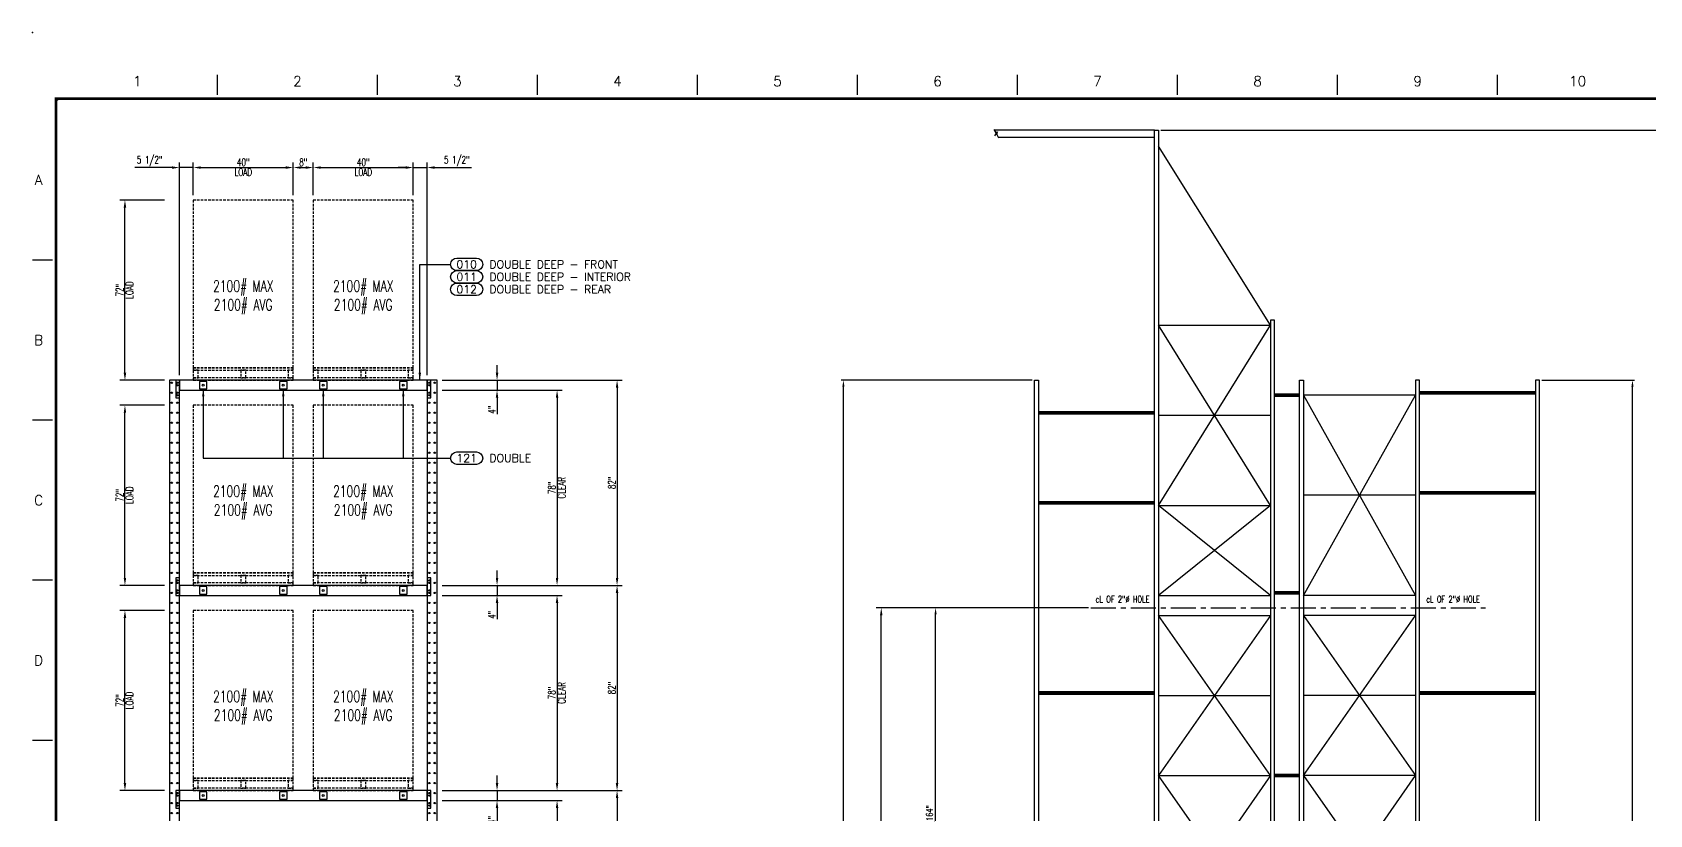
# Model space of a CAD drawing. Extents: x -185 to 859, y -145 to 549.
# Drawn here: x -185 to 462, y 236 to 549 of the extents above; entities that cross this region are included whole.
import ezdxf
from ezdxf.enums import TextEntityAlignment as Align

# ---------------------------------------------------------------- set-up
doc = ezdxf.new("R2010")
doc.units = 0
doc.header["$LTSCALE"] = 8
doc.header["$MEASUREMENT"] = 0
doc.linetypes.add('CENTER', pattern=[2, 1.25, -0.25, 0.25, -0.25])
doc.linetypes.add('HIDDEN2', pattern=[0.1875, 0.125, -0.0625])
doc.layers.get('0').update_dxf_attribs({"linetype": 'CONTINUOUS'})
doc.layers.get('DEFPOINTS').update_dxf_attribs({"linetype": 'CONTINUOUS'})
for name, color, linetype in [('BORD', 15, 'CONTINUOUS'), ('CENTERL', 135, 'CENTER'), ('FDIM', 2, 'CONTINUOUS'), ('OBJGREEN', 3, 'CONTINUOUS'), ('OBJRED', 1, 'CONTINUOUS'), ('OBJTHIN', 11, 'CONTINUOUS'), ('RACKDIM', 7, 'CONTINUOUS'), ('RACKLOAD', 254, 'HIDDEN2'), ('RACKPALLET', 254, 'HIDDEN2'), ('RACKSHELF', 20, 'CONTINUOUS'), ('RACKUPRIGHT', 180, 'CONTINUOUS'), ('TEXTL', 3, 'CONTINUOUS')]:
    doc.layers.add(name, color=color, linetype=linetype)
doc.styles.add('2thirds', font='romans.shx', dxfattribs={"width": 0.7})
doc.styles.add('DCMARCH', font='stylu.ttf', dxfattribs={"width": 0.75, "oblique": 15})
doc.styles.add('ROMAND', font='ROMAND')
doc.styles.add('SIMPLEX', font='SIMPLEX')
doc.dimstyles.new('2TFR32', dxfattribs={"dimscale": 28, "dimtxt": 0.0938, "dimasz": 0.09375, "dimexe": 0.03125, "dimexo": 0.03125, "dimgap": 0.03125, "dimtad": 1, "dimdec": 5, "dimzin": 1, "dimdsep": 46, "dimlunit": 5, "dimtxsty": '2thirds', "dimcen": 0.09375, "dimclrd": 256, "dimclre": 256, "dimclrt": 256, "dimadec": 0, "dimazin": 0, "dimtfac": 0.75, "dimtdec": 4, "dimtofl": 0, "dimtmove": 0, "dimatfit": 0, "dimfxl": 0, "dimfrac": 2, "dimtolj": 1, "dimtzin": 0, "dimarcsym": 0})
doc.dimstyles.new('2tfrac16', dxfattribs={"dimscale": 32, "dimtxt": 0.0938, "dimasz": 0.0938, "dimexe": 0.0625, "dimexo": 0.0625, "dimgap": 0.01, "dimtad": 1, "dimdec": 4, "dimzin": 1, "dimdsep": 46, "dimlunit": 5, "dimtxsty": '2thirds', "dimcen": 0.09, "dimclrd": 256, "dimclre": 256, "dimclrt": 256, "dimadec": 0, "dimazin": 0, "dimtfac": 0.75, "dimtdec": 4, "dimtmove": 0, "dimatfit": 0, "dimfxl": 0, "dimfrac": 2, "dimtolj": 1, "dimtzin": 0, "dimarcsym": 0})
doc.dimstyles.new('2tfrac32', dxfattribs={"dimscale": 32, "dimtxt": 0.0938, "dimasz": 0.0938, "dimexe": 0.0625, "dimexo": 0.0625, "dimgap": 0.01, "dimtad": 1, "dimdec": 5, "dimzin": 1, "dimdsep": 46, "dimlunit": 5, "dimtxsty": '2thirds', "dimcen": 0.09, "dimclrd": 256, "dimclre": 256, "dimclrt": 256, "dimadec": 0, "dimazin": 0, "dimtfac": 0.75, "dimtdec": 4, "dimtmove": 0, "dimatfit": 0, "dimfxl": 0, "dimfrac": 2, "dimtolj": 1, "dimtzin": 0, "dimarcsym": 0})

# ---------------------------------------------------------------- blocks, each defined once
blk = doc.blocks.new('*D12')
at = {"layer": 'DEFPOINTS', "color": 0}
for p in [(-22.83, 246), (-22.83, 242), (1.16, 242)]:
    blk.add_point(p, dxfattribs=at)
at = {"layer": 'RACKDIM', "lineweight": -2}
for p, q in [((-20.83, 246), (3.17, 246)), ((1.16, 249), (1.16, 252)), ((1.16, 246), (1.16, 242)), ((-20.83, 242), (3.17, 242)), ((1.16, 239), (1.16, 232.46))]:
    blk.add_line(p, q, dxfattribs=at)
at = {"layer": 'RACKDIM'}
for points in [[(0.66, 249), (1.67, 249), (1.16, 246)], [(0.66, 239), (1.67, 239), (1.16, 242)]]:
    blk.add_solid(points, dxfattribs=at)
at = {"layer": 'RACKDIM', "insert": (-0.94, 234.23), "char_height": 3.002, "attachment_point": 5, "rotation": 89.99979, "style": '2thirds'}
blk.add_mtext('\\A1;4"', dxfattribs=at)
blk = doc.blocks.new('*D13')
at = {"layer": 'DEFPOINTS', "color": 0}
for p in [(-22.83, 242), (-22.83, 164), (25.16, 164)]:
    blk.add_point(p, dxfattribs=at)
at = {"layer": 'RACKDIM', "lineweight": -2}
for p, q in [((-20.83, 242), (27.17, 242)), ((25.17, 239), (25.16, 167)), ((-20.83, 164), (27.16, 164))]:
    blk.add_line(p, q, dxfattribs=at)
at = {"layer": 'RACKDIM'}
for points in [[(24.66, 239), (25.67, 239), (25.17, 242)], [(24.66, 167), (25.67, 167), (25.16, 164)]]:
    blk.add_solid(points, dxfattribs=at)
at = {"layer": 'RACKDIM', "char_height": 3.002, "attachment_point": 5, "rotation": 89.99979, "style": '2thirds'}
for s, insert in [('\\A1;CLEAR', (26.99, 203)), ('\\A1;78"', (23.06, 203))]:
    blk.add_mtext(s, dxfattribs=dict(at, insert=insert))
blk = doc.blocks.new('*D14')
at = {"layer": 'DEFPOINTS', "color": 0}
for p in [(-22.83, 246), (-22.83, 164), (49.16, 164)]:
    blk.add_point(p, dxfattribs=at)
at = {"layer": 'RACKDIM', "lineweight": -2}
for p, q in [((-20.83, 246), (51.17, 246)), ((49.17, 243), (49.16, 167)), ((-20.83, 164), (51.16, 164))]:
    blk.add_line(p, q, dxfattribs=at)
at = {"layer": 'RACKDIM'}
for points in [[(48.66, 243), (49.67, 243), (49.17, 246)], [(48.66, 167), (49.67, 167), (49.16, 164)]]:
    blk.add_solid(points, dxfattribs=at)
at = {"layer": 'RACKDIM', "insert": (47.06, 205), "char_height": 3.002, "attachment_point": 5, "rotation": 89.99979, "style": '2thirds'}
blk.add_mtext('\\A1;82"', dxfattribs=at)
blk = doc.blocks.new('*D15')
at = {"layer": 'DEFPOINTS', "color": 0}
for p in [(-147.65, 318), (-129.83, 318), (-129.83, 246)]:
    blk.add_point(p, dxfattribs=at)
at = {"layer": 'RACKDIM', "lineweight": -2}
for p, q in [((-131.83, 318), (-149.65, 318)), ((-147.65, 249), (-147.65, 315)), ((-131.83, 246), (-149.65, 246))]:
    blk.add_line(p, q, dxfattribs=at)
at = {"layer": 'RACKDIM'}
for points in [[(-148.15, 315), (-147.15, 315), (-147.65, 318)], [(-148.15, 249), (-147.15, 249), (-147.65, 246)]]:
    blk.add_solid(points, dxfattribs=at)
at = {"layer": 'RACKDIM', "char_height": 3.002, "attachment_point": 5, "rotation": 89.99979, "style": '2thirds'}
for s, insert in [('\\A1;LOAD', (-145.82, 282)), ('\\A1;72"', (-149.75, 282))]:
    blk.add_mtext(s, dxfattribs=dict(at, insert=insert))
blk = doc.blocks.new('*D16')
at = {"layer": 'DEFPOINTS', "color": 0}
for p in [(-22.83, 328), (-22.83, 324), (1.16, 324)]:
    blk.add_point(p, dxfattribs=at)
at = {"layer": 'RACKDIM', "lineweight": -2}
for p, q in [((1.16, 331), (1.16, 334)), ((-20.83, 328), (3.17, 328)), ((-20.83, 324), (3.17, 324)), ((1.16, 328), (1.16, 324)), ((1.16, 321), (1.16, 314.46))]:
    blk.add_line(p, q, dxfattribs=at)
at = {"layer": 'RACKDIM'}
for points in [[(0.66, 331), (1.67, 331), (1.16, 328)], [(0.66, 321), (1.67, 321), (1.16, 324)]]:
    blk.add_solid(points, dxfattribs=at)
at = {"layer": 'RACKDIM', "insert": (-0.94, 316.23), "char_height": 3.002, "attachment_point": 5, "rotation": 89.99979, "style": '2thirds'}
blk.add_mtext('\\A1;4"', dxfattribs=at)
blk = doc.blocks.new('*D17')
at = {"layer": 'DEFPOINTS', "color": 0}
for p in [(-22.83, 324), (-22.83, 246), (25.16, 246)]:
    blk.add_point(p, dxfattribs=at)
at = {"layer": 'RACKDIM', "lineweight": -2}
for p, q in [((-20.83, 324), (27.17, 324)), ((25.17, 321), (25.16, 249)), ((-20.83, 246), (27.16, 246))]:
    blk.add_line(p, q, dxfattribs=at)
at = {"layer": 'RACKDIM'}
for points in [[(24.66, 321), (25.67, 321), (25.17, 324)], [(24.66, 249), (25.67, 249), (25.16, 246)]]:
    blk.add_solid(points, dxfattribs=at)
at = {"layer": 'RACKDIM', "char_height": 3.002, "attachment_point": 5, "rotation": 89.99979, "style": '2thirds'}
for s, insert in [('\\A1;78"', (23.06, 285)), ('\\A1;CLEAR', (26.99, 285))]:
    blk.add_mtext(s, dxfattribs=dict(at, insert=insert))
blk = doc.blocks.new('*D18')
at = {"layer": 'DEFPOINTS', "color": 0}
for p in [(-22.83, 328), (-22.83, 246), (49.16, 246)]:
    blk.add_point(p, dxfattribs=at)
at = {"layer": 'RACKDIM', "lineweight": -2}
for p, q in [((-20.83, 328), (51.17, 328)), ((49.17, 325), (49.16, 249)), ((-20.83, 246), (51.16, 246))]:
    blk.add_line(p, q, dxfattribs=at)
at = {"layer": 'RACKDIM'}
for points in [[(48.66, 325), (49.67, 325), (49.17, 328)], [(48.66, 249), (49.67, 249), (49.16, 246)]]:
    blk.add_solid(points, dxfattribs=at)
at = {"layer": 'RACKDIM', "insert": (47.06, 287), "char_height": 3.002, "attachment_point": 5, "rotation": 89.99979, "style": '2thirds'}
blk.add_mtext('\\A1;82"', dxfattribs=at)
blk = doc.blocks.new('*D19')
at = {"layer": 'DEFPOINTS', "color": 0}
for p in [(-147.65, 400), (-129.83, 400), (-129.83, 328)]:
    blk.add_point(p, dxfattribs=at)
at = {"layer": 'RACKDIM', "lineweight": -2}
for p, q in [((-131.83, 400), (-149.65, 400)), ((-147.65, 331), (-147.65, 397)), ((-131.83, 328), (-149.65, 328))]:
    blk.add_line(p, q, dxfattribs=at)
at = {"layer": 'RACKDIM'}
for points in [[(-148.15, 397), (-147.15, 397), (-147.65, 400)], [(-148.15, 331), (-147.15, 331), (-147.65, 328)]]:
    blk.add_solid(points, dxfattribs=at)
at = {"layer": 'RACKDIM', "char_height": 3.002, "attachment_point": 5, "rotation": 89.99979, "style": '2thirds'}
for s, insert in [('\\A1;72"', (-149.75, 364)), ('\\A1;LOAD', (-145.82, 364))]:
    blk.add_mtext(s, dxfattribs=dict(at, insert=insert))
blk = doc.blocks.new('*D20')
at = {"layer": 'DEFPOINTS', "color": 0}
for p in [(-22.83, 410), (-22.83, 406), (1.16, 406)]:
    blk.add_point(p, dxfattribs=at)
at = {"layer": 'RACKDIM', "lineweight": -2}
for p, q in [((1.16, 413), (1.16, 416)), ((-20.83, 410), (3.17, 410)), ((1.16, 410), (1.16, 406)), ((-20.83, 406), (3.17, 406)), ((1.16, 403), (1.16, 396.46))]:
    blk.add_line(p, q, dxfattribs=at)
at = {"layer": 'RACKDIM'}
for points in [[(0.66, 413), (1.67, 413), (1.16, 410)], [(0.66, 403), (1.67, 403), (1.16, 406)]]:
    blk.add_solid(points, dxfattribs=at)
at = {"layer": 'RACKDIM', "insert": (-0.94, 398.23), "char_height": 3.002, "attachment_point": 5, "rotation": 89.99979, "style": '2thirds'}
blk.add_mtext('\\A1;4"', dxfattribs=at)
blk = doc.blocks.new('*D21')
at = {"layer": 'DEFPOINTS', "color": 0}
for p in [(-22.83, 406), (-22.83, 328), (25.16, 328)]:
    blk.add_point(p, dxfattribs=at)
at = {"layer": 'RACKDIM', "lineweight": -2}
for p, q in [((-20.83, 406), (27.17, 406)), ((25.17, 403), (25.16, 331)), ((-20.83, 328), (27.16, 328))]:
    blk.add_line(p, q, dxfattribs=at)
at = {"layer": 'RACKDIM'}
for points in [[(24.66, 403), (25.67, 403), (25.17, 406)], [(24.66, 331), (25.67, 331), (25.16, 328)]]:
    blk.add_solid(points, dxfattribs=at)
at = {"layer": 'RACKDIM', "char_height": 3.002, "attachment_point": 5, "rotation": 89.99979, "style": '2thirds'}
for s, insert in [('\\A1;78"', (23.06, 367)), ('\\A1;CLEAR', (26.99, 367))]:
    blk.add_mtext(s, dxfattribs=dict(at, insert=insert))
blk = doc.blocks.new('*D22')
at = {"layer": 'DEFPOINTS', "color": 0}
for p in [(-22.83, 410), (-22.83, 328), (49.16, 328)]:
    blk.add_point(p, dxfattribs=at)
at = {"layer": 'RACKDIM', "lineweight": -2}
for p, q in [((-20.83, 410), (51.17, 410)), ((49.17, 407), (49.16, 331)), ((-20.83, 328), (51.16, 328))]:
    blk.add_line(p, q, dxfattribs=at)
at = {"layer": 'RACKDIM'}
for points in [[(48.66, 407), (49.67, 407), (49.17, 410)], [(48.66, 331), (49.67, 331), (49.16, 328)]]:
    blk.add_solid(points, dxfattribs=at)
at = {"layer": 'RACKDIM', "insert": (47.06, 369), "char_height": 3.002, "attachment_point": 5, "rotation": 89.99979, "style": '2thirds'}
blk.add_mtext('\\A1;82"', dxfattribs=at)
blk = doc.blocks.new('*D23')
at = {"layer": 'DEFPOINTS', "color": 0}
for p in [(-147.65, 482), (-129.83, 482), (-129.83, 410)]:
    blk.add_point(p, dxfattribs=at)
at = {"layer": 'RACKDIM', "lineweight": -2}
for p, q in [((-131.83, 482), (-149.65, 482)), ((-147.65, 413), (-147.65, 479)), ((-131.83, 410), (-149.65, 410))]:
    blk.add_line(p, q, dxfattribs=at)
at = {"layer": 'RACKDIM'}
for points in [[(-148.15, 479), (-147.15, 479), (-147.65, 482)], [(-148.15, 413), (-147.15, 413), (-147.65, 410)]]:
    blk.add_solid(points, dxfattribs=at)
at = {"layer": 'RACKDIM', "char_height": 3.002, "attachment_point": 5, "rotation": 89.99979, "style": '2thirds'}
for s, insert in [('\\A1;72"', (-149.75, 446)), ('\\A1;LOAD', (-145.82, 446))]:
    blk.add_mtext(s, dxfattribs=dict(at, insert=insert))
blk = doc.blocks.new('*D24')
at = {"layer": 'DEFPOINTS', "color": 0}
for p in [(-125.83, 495), (-120.33, 482), (-125.83, 410)]:
    blk.add_point(p, dxfattribs=at)
at = {"layer": 'RACKDIM', "lineweight": -2}
for p, q in [((-128.84, 495), (-143.68, 495)), ((-125.83, 412), (-125.83, 497)), ((-120.33, 495), (-125.83, 495)), ((-120.33, 484), (-120.33, 497)), ((-117.33, 495), (-114.33, 495))]:
    blk.add_line(p, q, dxfattribs=at)
at = {"layer": 'RACKDIM'}
for points in [[(-128.84, 495.5), (-128.84, 494.5), (-125.83, 495)], [(-117.33, 495.5), (-117.33, 494.5), (-120.33, 495)]]:
    blk.add_solid(points, dxfattribs=at)
at = {"layer": 'RACKDIM', "insert": (-137.76, 497.61), "char_height": 3.002, "attachment_point": 5, "style": '2thirds'}
blk.add_mtext('\\A1;5 1/2"', dxfattribs=at)
blk = doc.blocks.new('*D25')
at = {"layer": 'DEFPOINTS', "color": 0}
for p in [(-80.33, 495), (-120.33, 482), (-80.33, 482)]:
    blk.add_point(p, dxfattribs=at)
at = {"layer": 'RACKDIM', "lineweight": -2}
for p, q in [((-120.33, 484), (-120.33, 497)), ((-117.33, 495), (-83.34, 495)), ((-80.33, 484), (-80.33, 497))]:
    blk.add_line(p, q, dxfattribs=at)
at = {"layer": 'RACKDIM'}
for points in [[(-117.33, 495.5), (-117.33, 494.5), (-120.33, 495)], [(-83.34, 495.5), (-83.34, 494.5), (-80.33, 495)]]:
    blk.add_solid(points, dxfattribs=at)
at = {"layer": 'RACKDIM', "char_height": 3.002, "attachment_point": 5, "style": '2thirds'}
for s, insert in [('\\A1;40"', (-100.33, 497.11)), ('\\A1;LOAD', (-100.33, 493.18))]:
    blk.add_mtext(s, dxfattribs=dict(at, insert=insert))
blk = doc.blocks.new('*D26')
at = {"layer": 'DEFPOINTS', "color": 0}
for p in [(-72.33, 495), (-80.33, 482), (-72.33, 482)]:
    blk.add_point(p, dxfattribs=at)
at = {"layer": 'RACKDIM', "lineweight": -2}
for p, q in [((-80.33, 484), (-80.33, 497)), ((-77.33, 495), (-75.34, 495)), ((-72.33, 484), (-72.33, 497))]:
    blk.add_line(p, q, dxfattribs=at)
at = {"layer": 'RACKDIM'}
for points in [[(-77.33, 495.5), (-77.33, 494.5), (-80.33, 495)], [(-75.34, 495.5), (-75.34, 494.5), (-72.33, 495)]]:
    blk.add_solid(points, dxfattribs=at)
at = {"layer": 'RACKDIM', "insert": (-76.33, 497.11), "char_height": 3.002, "attachment_point": 5, "style": '2thirds'}
blk.add_mtext('\\A1;8"', dxfattribs=at)
blk = doc.blocks.new('*D27')
at = {"layer": 'DEFPOINTS', "color": 0}
for p in [(-32.33, 495), (-72.33, 482), (-32.33, 482)]:
    blk.add_point(p, dxfattribs=at)
at = {"layer": 'RACKDIM', "lineweight": -2}
for p, q in [((-72.33, 484), (-72.33, 497)), ((-69.33, 495), (-35.34, 495)), ((-32.33, 484), (-32.33, 497))]:
    blk.add_line(p, q, dxfattribs=at)
at = {"layer": 'RACKDIM'}
for points in [[(-69.33, 495.5), (-69.33, 494.5), (-72.33, 495)], [(-35.34, 495.5), (-35.34, 494.5), (-32.33, 495)]]:
    blk.add_solid(points, dxfattribs=at)
at = {"layer": 'RACKDIM', "char_height": 3.002, "attachment_point": 5, "style": '2thirds'}
for s, insert in [('\\A1;40"', (-52.33, 497.11)), ('\\A1;LOAD', (-52.33, 493.18))]:
    blk.add_mtext(s, dxfattribs=dict(at, insert=insert))
blk = doc.blocks.new('*D28')
at = {"layer": 'DEFPOINTS', "color": 0}
for p in [(-26.83, 495), (-32.33, 482), (-26.83, 410)]:
    blk.add_point(p, dxfattribs=at)
at = {"layer": 'RACKDIM', "lineweight": -2}
for p, q in [((-35.34, 495), (-38.34, 495)), ((-32.33, 484), (-32.33, 497)), ((-32.33, 495), (-26.83, 495)), ((-26.83, 412), (-26.83, 497)), ((-23.83, 495), (-8.99, 495))]:
    blk.add_line(p, q, dxfattribs=at)
at = {"layer": 'RACKDIM'}
for points in [[(-35.34, 495.5), (-35.34, 494.5), (-32.33, 495)], [(-23.83, 495.5), (-23.83, 494.5), (-26.83, 495)]]:
    blk.add_solid(points, dxfattribs=at)
at = {"layer": 'RACKDIM', "insert": (-14.91, 497.61), "char_height": 3.002, "attachment_point": 5, "style": '2thirds'}
blk.add_mtext('\\A1;5 1/2"', dxfattribs=at)
blk = doc.blocks.new('sbord_d')
at = {"layer": 'BORD'}
for p, q in [((2, 20.062), (2, 20.312)), ((4, 20.062), (4, 20.312)), ((6, 20.062), (6, 20.312)), ((8, 20.062), (8, 20.312)), ((10, 20.062), (10, 20.312)), ((12, 20.062), (12, 20.312)), ((14, 20.062), (14, 20.312)), ((16, 20.062), (16, 20.312)), ((18, 20.062), (18, 20.312)), ((-0.062, 18), (-0.312, 18)), ((-0.062, 16), (-0.312, 16)), ((-0.062, 14), (-0.312, 14)), ((-0.062, 12), (-0.312, 12))]:
    blk.add_line(p, q, dxfattribs=at)
at = {"layer": 'BORD', "const_width": 0.0313}
blk.add_lwpolyline([(-0.016, -0.016), (32.016, -0.016), (32.016, 20.016), (-0.016, 20.016)], close=True, dxfattribs=at)
at = {"layer": 'TEXTL'}
for p in [(-0.312, 20.844), (0, 20)]:
    blk.add_point(p, dxfattribs=at)
at = {"layer": 'BORD', "style": 'ROMAND'}
for s, p in [('1', (1, 20.234)), ('2', (3, 20.234)), ('3', (5, 20.234)), ('4', (7, 20.234)), ('5', (9, 20.234)), ('6', (11, 20.234)), ('7', (13, 20.234)), ('8', (15, 20.234)), ('9', (17, 20.234)), ('10', (19, 20.234)), ('A', (-0.234, 19)), ('B', (-0.234, 17)), ('C', (-0.234, 15)), ('D', (-0.234, 13))]:
    blk.add_text(s, height=0.125, dxfattribs=at).set_placement(p, align=Align.MIDDLE)
at = {"layer": 'TEXTL', "flags": 8}
for tag, height, style, p in [('TITLE1', 0.156, 'SIMPLEX', (30.266, 2.776)), ('TITLE2', 0.156, 'SIMPLEX', (30.266, 2.443)), ('CHK', 0.0938, 'SIMPLEX', (29.828, 0.883)), ('APP', 0.0938, 'SIMPLEX', (30.703, 0.883)), ('JOB#', 0.125, 'ROMAND', (30.12, 0.133)), ('SHT', 0.125, 'ROMAND', (31.193, 0.133)), ('REV', 0.125, 'ROMAND', (31.789, 0.133))]:
    blk.add_attdef(tag, text='', height=height, dxfattribs=dict(at, style=style)).set_placement(p, align=Align.MIDDLE)
at = {"layer": 'TEXTL', "style": 'SIMPLEX', "flags": 8}
for tag, height, p in [('CUSTOMER', 0.156, (30.266, 1.697)), ('LOCATION', 0.125, (30.266, 1.364)), ('REVC', 0.0781, (20.259, 0.945)), ('CCHK', 0.0781, (27.255, 0.943)), ('REVB', 0.0781, (20.259, 0.695)), ('BCHK', 0.0781, (27.255, 0.683)), ('REVA', 0.0781, (20.259, 0.445)), ('ACHK', 0.0781, (27.255, 0.443))]:
    blk.add_attdef(tag, text='', height=height, dxfattribs=at).set_placement(p, align=Align.CENTER)
at = {"layer": 'TEXTL', "flags": 8}
for tag, p, height, style in [('REVCDESC', (20.625, 0.943), 0.0781, 'SIMPLEX'), ('REVBDESC', (20.625, 0.683), 0.0781, 'SIMPLEX'), ('REVADESC', (20.625, 0.443), 0.0781, 'SIMPLEX'), ('DWG#', (30.055, -0.566), 0.0938, 'ROMAND')]:
    blk.add_attdef(tag, p, '', height=height, dxfattribs=dict(at, style=style))
at = {"layer": 'TEXTL', "style": 'DCMARCH', "oblique": 15, "width": 0.75, "flags": 8}
for tag, p in [('CBY', (26.755, 0.943)), ('BBY', (26.755, 0.683)), ('ABY', (26.755, 0.443))]:
    blk.add_attdef(tag, text='', height=0.0781, dxfattribs=at).set_placement(p, align=Align.CENTER)
at = {"layer": 'TEXTL', "style": 'SIMPLEX', "flags": 8}
for tag, height, width, p, p2 in [('CAPP', 0.0781, 1.292308, (27.588, 0.944), (27.963, 0.944)), ('CDT', 0.0781, 1.866, (28.071, 0.943), (28.46, 0.943)), ('SCALE', 0.0938, 1.702732, (31.234, 0.837), (31.941, 0.837)), ('BAPP', 0.0781, 1.292308, (27.588, 0.683), (27.963, 0.683)), ('BDT', 0.0781, 1.866, (28.071, 0.683), (28.46, 0.683)), ('AAPP', 0.0781, 1.275949, (27.588, 0.443), (27.963, 0.443)), ('ADT', 0.0781, 1.833263, (28.071, 0.443), (28.46, 0.443)), ('DATE', 0.0938, 2.134634, (28.609, 0.462), (29.315, 0.462)), ('CHKDT', 0.0938, 1.555556, (29.484, 0.462), (30.172, 0.462)), ('APPDT', 0.0938, 1.555556, (30.359, 0.462), (31.047, 0.462)), ('PLOT#', 0.0938, 8.555556, (31.234, 0.462), (31.922, 0.462))]:
    blk.add_attdef(tag, text='', height=height, dxfattribs=dict(at, width=width)).set_placement(p, p2, align=Align.FIT)
at = {"layer": 'TEXTL', "style": 'DCMARCH', "oblique": 15, "width": 0.75, "flags": 8}
blk.add_attdef('DRBY', (28.593, 0.821), '', height=0.125, dxfattribs=at)
blk = doc.blocks.new('*D35')
at = {"layer": 'DEFPOINTS', "color": 0}
for p in [(265.72, 510), (476.34, 510), (383.09, 0)]:
    blk.add_point(p, dxfattribs=at)
at = {"layer": 'FDIM', "lineweight": -2}
for p, q in [((266.59, 510), (477.21, 510)), ((476.34, 2.62), (476.34, 507.37)), ((383.97, 0), (477.21, 0))]:
    blk.add_line(p, q, dxfattribs=at)
at = {"layer": 'FDIM'}
for points in [[(475.9, 507.37), (476.77, 507.37), (476.34, 510)], [(475.9, 2.62), (476.77, 2.62), (476.34, 0)]]:
    blk.add_solid(points, dxfattribs=at)
at = {"layer": 'FDIM', "insert": (473.9, 255), "char_height": 2.6264, "attachment_point": 5, "rotation": 90, "style": '2thirds'}
blk.add_mtext('\\A1;510" RACK HEIGHT ', dxfattribs=at)
blk = doc.blocks.new('*D40')
at = {"layer": 'DEFPOINTS', "color": 0}
for p in [(418.09, 410), (455.25, 410), (383.09, 0)]:
    blk.add_point(p, dxfattribs=at)
at = {"layer": 'FDIM', "lineweight": -2}
for p, q in [((418.97, 410), (456.12, 410)), ((455.25, 2.62), (455.25, 407.37)), ((383.97, 0), (456.12, 0))]:
    blk.add_line(p, q, dxfattribs=at)
at = {"layer": 'FDIM'}
for points in [[(454.81, 407.37), (455.69, 407.37), (455.25, 410)], [(454.81, 2.62), (455.69, 2.62), (455.25, 0)]]:
    blk.add_solid(points, dxfattribs=at)
at = {"layer": 'FDIM', "insert": (452.81, 205), "char_height": 2.6264, "attachment_point": 5, "rotation": 90, "style": '2thirds'}
blk.add_mtext('\\A1;410" RACK HEIGHT ', dxfattribs=at)
blk = doc.blocks.new('*D44')
at = {"layer": 'DEFPOINTS', "color": 0}
for p in [(139.69, 410), (216.09, 410), (251.09, 0)]:
    blk.add_point(p, dxfattribs=at)
at = {"layer": 'FDIM', "lineweight": -2}
for p, q in [((215.22, 410), (138.81, 410)), ((139.69, 2.62), (139.69, 407.37)), ((250.22, 0), (138.81, 0))]:
    blk.add_line(p, q, dxfattribs=at)
at = {"layer": 'FDIM'}
for points in [[(139.25, 407.37), (140.12, 407.37), (139.69, 410)], [(139.25, 2.62), (140.12, 2.62), (139.69, 0)]]:
    blk.add_solid(points, dxfattribs=at)
at = {"layer": 'FDIM', "insert": (137.25, 205), "char_height": 2.626, "attachment_point": 5, "rotation": 90, "style": '2thirds'}
blk.add_mtext('\\A1;410"', dxfattribs=at)
blk = doc.blocks.new('UPRT-48-510-SMI')
for p, q in [((-46.38, 431.56), (-1.62, 503.14)), ((-1.62, 431.56), (-46.38, 431.56)), ((-1.62, 359.56), (-46.38, 431.56)), ((-46.38, 359.56), (-1.62, 431.56)), ((-1.62, 395.56), (-46.38, 395.56)), ((-46.38, 323.56), (-1.62, 359.56)), ((-46.38, 359.56), (-1.62, 323.56)), ((-1.62, 359.56), (-46.38, 359.56)), ((-1.62, 323.56), (-46.38, 323.56)), ((-46.38, 251.56), (-1.62, 315.56)), ((-46.38, 315.56), (-1.62, 251.56)), ((-1.62, 315.56), (-46.38, 315.56)), ((-1.62, 283.56), (-46.38, 283.56)), ((-1.62, 251.56), (-46.38, 251.56)), ((-46.38, 251.56), (-1.62, 187.56)), ((-46.38, 187.56), (-1.62, 251.56)), ((-1.62, 219.56), (-46.38, 219.56)), ((-46.38, 187.56), (-1.62, 159.56)), ((-46.38, 159.56), (-1.62, 187.56)), ((-1.62, 187.56), (-46.38, 187.56)), ((-1.62, 159.56), (-46.38, 159.56)), ((-1.62, 151.56), (-46.38, 151.56)), ((-46.38, 151.56), (-3.25, 95.56)), ((-46.38, 95.56), (-1.62, 151.56)), ((-1.62, 123.56), (-46.38, 123.56)), ((-46.38, 67.56), (-3.25, 95.56)), ((-46.38, 95.56), (-3.25, 67.56)), ((-3.25, 95.56), (-46.38, 95.56)), ((-3.25, 67.56), (-46.38, 67.56)), ((-46.38, 67.56), (-3.25, 35.56)), ((-46.38, 35.56), (-3.25, 67.56)), ((-46.38, 3.56), (-3.25, 35.56)), ((-46.38, 35.56), (-3.25, 3.56)), ((-3.25, 35.56), (-46.38, 35.56)), ((-3.25, 3.56), (-46.38, 3.56))]:
    blk.add_line(p, q)
for points in [[(-1.62, -0.44), (0, -0.44), (0, 509.56), (-1.62, 509.56)], [(-46.38, -0.44), (-48, -0.44), (-48, 433.56), (-46.38, 433.56)], [(-3.25, -0.44), (-1.62, -0.44), (-1.62, 107.56), (-3.25, 107.56)]]:
    blk.add_lwpolyline(points, close=True)
blk = doc.blocks.new('DBL-DP-SMI')
blk.add_lwpolyline([(43.6, 55.3), (11.12, -0.44), (13, -0.44), (45.01, 54.49, 0.132685), (48, 65.56), (48, 409.56), (46.38, 409.56), (46.38, 65.56, -0.132685)], format="xyb", close=True)
blk.add_lwpolyline([(46.38, 107.56), (44.75, 107.56), (44.75, 65.56, -0.132685), (42.2, 56.12), (9.24, -0.44), (11.12, -0.44)], format="xyb")
at = {"layer": 'OBJRED'}
for p, q in [((0, 509.56), (64.13, 509.56)), ((0, 506.56), (62.46, 506.56))]:
    blk.add_line(p, q, dxfattribs=at)
at = {"layer": 'OBJTHIN'}
blk.add_lwpolyline([(64.21, 509.72), (63.48, 508.39, 0.154413), (63.79, 507.31), (62.8, 508.81, -0.154413), (63.11, 507.73), (62.37, 506.4)], format="xyb", dxfattribs=at)
at = {"layer": 'OBJTHIN', "const_width": 1.5}
for points in [[(46.38, 396.56), (0, 396.56)], [(46.38, 360.56), (0, 360.56)], [(46.38, 284.56), (0, 284.56)], [(46.38, 220.56), (0, 220.56)], [(46.38, 160.56), (0, 160.56)], [(44.75, 96.56), (0, 96.56)], [(44.75, 68.56), (0, 68.56)], [(30.8, 36.56), (0, 36.56)]]:
    blk.add_lwpolyline(points, dxfattribs=at)
blk.add_blockref('UPRT-48-510-SMI', (0, 0))
blk = doc.blocks.new('UPRT-48-410')
for p, q in [((-1.625, 404), (-46.375, 404)), ((-46.375, 404), (-1.625, 324)), ((-46.375, 324), (-1.625, 404)), ((-1.625, 364), (-46.375, 364)), ((-1.625, 324), (-46.375, 324)), ((-1.625, 316), (-46.375, 316)), ((-46.375, 316), (-1.625, 252)), ((-46.375, 252), (-1.625, 316)), ((-1.625, 284), (-46.375, 284)), ((-46.375, 188), (-1.625, 252)), ((-46.375, 252), (-1.625, 188)), ((-1.625, 252), (-46.375, 252)), ((-1.625, 220), (-46.375, 220)), ((-1.625, 188), (-46.375, 188)), ((-46.375, 160), (-1.625, 188)), ((-46.375, 188), (-1.625, 160)), ((-1.625, 160), (-46.375, 160)), ((-46.375, 96), (-1.625, 152)), ((-46.375, 152), (-3.25, 96)), ((-1.625, 152), (-46.375, 152)), ((-1.625, 124), (-46.375, 124)), ((-3.25, 96), (-46.375, 96)), ((-46.375, 96), (-3.25, 68)), ((-46.375, 68), (-3.25, 96)), ((-46.375, 36), (-3.25, 68)), ((-46.375, 68), (-3.25, 36)), ((-3.25, 68), (-46.375, 68)), ((-3.25, 36), (-46.375, 36)), ((-46.375, 36), (-3.25, 4)), ((-46.375, 4), (-3.25, 36)), ((-3.25, 4), (-46.375, 4))]:
    blk.add_line(p, q)
for points in [[(-46.375, 0), (-48, 0), (-48, 410), (-46.375, 410)], [(-1.625, 0), (0, 0), (0, 410), (-1.625, 410)], [(-3.25, 0), (-1.625, 0), (-1.625, 108), (-3.25, 108)]]:
    blk.add_lwpolyline(points, close=True)
blk = doc.blocks.new('DBL-DP')
blk.add_lwpolyline([(43.6, 55.74), (11.12, 0), (13, 0), (45.01, 54.92, 0.132685), (48, 66), (48, 410), (46.38, 410), (46.38, 66, -0.132685)], format="xyb", close=True)
blk.add_lwpolyline([(46.38, 108), (44.75, 108), (44.75, 66, -0.132685), (42.2, 56.56), (9.24, 0), (11.12, 0)], format="xyb")
at = {"layer": 'OBJTHIN', "const_width": 1.5}
for points in [[(46.38, 405), (0, 405)], [(46.38, 365), (0, 365)], [(46.38, 285), (0, 285)], [(46.38, 221), (0, 221)], [(46.38, 161), (0, 161)], [(44.75, 97), (0, 97)], [(44.75, 69), (0, 69)], [(30.8, 37), (0, 37)]]:
    blk.add_lwpolyline(points, dxfattribs=at)
blk.add_blockref('UPRT-48-410', (0, 0))
blk = doc.blocks.new('*D48')
at = {"layer": 'DEFPOINTS', "color": 0}
for p in [(176.54, 319), (238.63, 319), (238.63, 155)]:
    blk.add_point(p, dxfattribs=at)
at = {"layer": 'FDIM', "lineweight": -2}
for p, q in [((237.75, 319), (175.66, 319)), ((176.54, 157.62), (176.54, 316.37)), ((237.75, 155), (175.66, 155))]:
    blk.add_line(p, q, dxfattribs=at)
at = {"layer": 'FDIM'}
for points in [[(176.1, 316.37), (176.98, 316.37), (176.54, 319)], [(176.1, 157.62), (176.98, 157.62), (176.54, 155)]]:
    blk.add_solid(points, dxfattribs=at)
at = {"layer": 'FDIM', "insert": (174.1, 237), "char_height": 2.626, "attachment_point": 5, "rotation": 90, "style": '2thirds'}
blk.add_mtext('\\A1;164"', dxfattribs=at)
blk = doc.blocks.new('*D50')
at = {"layer": 'DEFPOINTS', "color": 0}
for p in [(154.81, 319), (237.75, 319), (181.5, 0)]:
    blk.add_point(p, dxfattribs=at)
at = {"layer": 'FDIM', "lineweight": -2}
for p, q in [((235.75, 319), (152.81, 319)), ((154.81, 3), (154.81, 316)), ((179.5, 0), (152.81, 0))]:
    blk.add_line(p, q, dxfattribs=at)
at = {"layer": 'FDIM'}
for points in [[(154.31, 316), (155.31, 316), (154.81, 319)], [(154.31, 3), (155.31, 3), (154.81, 0)]]:
    blk.add_solid(points, dxfattribs=at)
at = {"layer": 'FDIM', "insert": (152.71, 159.5), "char_height": 3.002, "attachment_point": 5, "rotation": 90, "style": '2thirds'}
blk.add_mtext('\\A1;319"', dxfattribs=at)

msp = doc.modelspace()

# ---------------------------------------------------------------- linework, layer by layer
at = {"layer": 'CENTERL'}
msp.add_line((238.625098, 318.999716), (396.410567, 318.999716), dxfattribs=at)
at = {"layer": 'FDIM'}
for points in [[(-14.926185, 453.822784, -1), (-14.926185, 458.806383), (-7.049189, 458.806383, -1), (-7.049189, 453.822784)], [(-14.926185, 448.839185, -1), (-14.926185, 453.822784), (-7.049189, 453.822784, -1), (-7.049189, 448.839185)], [(-14.926185, 443.855586, -1), (-14.926185, 448.839185), (-7.049189, 448.839185, -1), (-7.049189, 443.855586)], [(-14.926185, 376.36926, -1), (-14.926185, 381.352859), (-7.049189, 381.352859, -1), (-7.049189, 376.36926)]]:
    msp.add_lwpolyline(points, format="xyb", close=True, dxfattribs=at)
at = {"layer": 'OBJTHIN', "const_width": 1.5}
for points in [[(312.09464, 403.999716), (322.09464, 403.999716)], [(312.09464, 324.999716), (322.09464, 324.999716)], [(312.09464, 251.999716), (322.09464, 251.999716)]]:
    msp.add_lwpolyline(points, dxfattribs=at)
at = {"layer": 'RACKLOAD'}
for points in [[(-120.334974, 415), (-80.334974, 415), (-80.334974, 482), (-120.334974, 482), (-120.334974, 415)], [(-72.334974, 415), (-32.334974, 415), (-32.334974, 482), (-72.334974, 482), (-72.334974, 415)], [(-120.334974, 333), (-80.334974, 333), (-80.334974, 400), (-120.334974, 400), (-120.334974, 333)], [(-72.334974, 333), (-32.334974, 333), (-32.334974, 400), (-72.334974, 400), (-72.334974, 333)], [(-120.334974, 251), (-80.334974, 251), (-80.334974, 318), (-120.334974, 318), (-120.334974, 251)], [(-72.334974, 251), (-32.334974, 251), (-32.334974, 318), (-72.334974, 318), (-72.334974, 251)]]:
    msp.add_lwpolyline(points, dxfattribs=at)
at = {"layer": 'RACKPALLET'}
for points in [[(-120.334974, 414), (-80.334974, 414), (-80.334974, 415), (-120.334974, 415), (-120.334974, 414)], [(-120.334974, 411), (-118.334974, 411), (-118.334974, 414), (-120.334974, 414), (-120.334974, 411)], [(-101.334974, 411), (-99.334974, 411), (-99.334974, 414), (-101.334974, 414), (-101.334974, 411)], [(-82.334974, 411), (-80.334974, 411), (-80.334974, 414), (-82.334974, 414), (-82.334974, 411)], [(-72.334974, 414), (-32.334974, 414), (-32.334974, 415), (-72.334974, 415), (-72.334974, 414)], [(-72.334974, 411), (-70.334974, 411), (-70.334974, 414), (-72.334974, 414), (-72.334974, 411)], [(-53.334974, 411), (-51.334974, 411), (-51.334974, 414), (-53.334974, 414), (-53.334974, 411)], [(-34.334974, 411), (-32.334974, 411), (-32.334974, 414), (-34.334974, 414), (-34.334974, 411)], [(-120.334974, 410), (-80.334974, 410), (-80.334974, 411), (-120.334974, 411), (-120.334974, 410)], [(-72.334974, 410), (-32.334974, 410), (-32.334974, 411), (-72.334974, 411), (-72.334974, 410)], [(-120.334974, 332), (-80.334974, 332), (-80.334974, 333), (-120.334974, 333), (-120.334974, 332)], [(-120.334974, 329), (-118.334974, 329), (-118.334974, 332), (-120.334974, 332), (-120.334974, 329)], [(-101.334974, 329), (-99.334974, 329), (-99.334974, 332), (-101.334974, 332), (-101.334974, 329)], [(-82.334974, 329), (-80.334974, 329), (-80.334974, 332), (-82.334974, 332), (-82.334974, 329)], [(-72.334974, 332), (-32.334974, 332), (-32.334974, 333), (-72.334974, 333), (-72.334974, 332)], [(-72.334974, 329), (-70.334974, 329), (-70.334974, 332), (-72.334974, 332), (-72.334974, 329)], [(-53.334974, 329), (-51.334974, 329), (-51.334974, 332), (-53.334974, 332), (-53.334974, 329)], [(-34.334974, 329), (-32.334974, 329), (-32.334974, 332), (-34.334974, 332), (-34.334974, 329)], [(-120.334974, 328), (-80.334974, 328), (-80.334974, 329), (-120.334974, 329), (-120.334974, 328)], [(-72.334974, 328), (-32.334974, 328), (-32.334974, 329), (-72.334974, 329), (-72.334974, 328)], [(-120.334974, 250), (-80.334974, 250), (-80.334974, 251), (-120.334974, 251), (-120.334974, 250)], [(-120.334974, 247), (-118.334974, 247), (-118.334974, 250), (-120.334974, 250), (-120.334974, 247)], [(-120.334974, 246), (-80.334974, 246), (-80.334974, 247), (-120.334974, 247), (-120.334974, 246)], [(-101.334974, 247), (-99.334974, 247), (-99.334974, 250), (-101.334974, 250), (-101.334974, 247)], [(-82.334974, 247), (-80.334974, 247), (-80.334974, 250), (-82.334974, 250), (-82.334974, 247)], [(-72.334974, 250), (-32.334974, 250), (-32.334974, 251), (-72.334974, 251), (-72.334974, 250)], [(-72.334974, 247), (-70.334974, 247), (-70.334974, 250), (-72.334974, 250), (-72.334974, 247)], [(-72.334974, 246), (-32.334974, 246), (-32.334974, 247), (-72.334974, 247), (-72.334974, 246)], [(-53.334974, 247), (-51.334974, 247), (-51.334974, 250), (-53.334974, 250), (-53.334974, 247)], [(-34.334974, 247), (-32.334974, 247), (-32.334974, 250), (-34.334974, 250), (-34.334974, 247)]]:
    msp.add_lwpolyline(points, dxfattribs=at)
at = {"layer": 'RACKSHELF'}
for points in [[(-127.334974, 403), (-125.834974, 403), (-125.834974, 410), (-127.334974, 410), (-127.334974, 403)], [(-125.834974, 406), (-26.834974, 406), (-26.834974, 410), (-125.834974, 410), (-125.834974, 406)], [(-117.834974, 406.5), (-114.834974, 406.5), (-114.834974, 409.5), (-117.834974, 409.5), (-117.834974, 406.5)], [(-85.834974, 406.5), (-82.834974, 406.5), (-82.834974, 409.5), (-85.834974, 409.5), (-85.834974, 406.5)], [(-69.834974, 406.5), (-66.834974, 406.5), (-66.834974, 409.5), (-69.834974, 409.5), (-69.834974, 406.5)], [(-37.834974, 406.5), (-34.834974, 406.5), (-34.834974, 409.5), (-37.834974, 409.5), (-37.834974, 406.5)], [(-26.834974, 403), (-25.334974, 403), (-25.334974, 410), (-26.834974, 410), (-26.834974, 403)], [(-127.334974, 324), (-125.834974, 324), (-125.834974, 331), (-127.334974, 331), (-127.334974, 324)], [(-26.834974, 324), (-25.334974, 324), (-25.334974, 331), (-26.834974, 331), (-26.834974, 324)], [(-125.834974, 324), (-26.834974, 324), (-26.834974, 328), (-125.834974, 328), (-125.834974, 324)], [(-117.834974, 324.5), (-114.834974, 324.5), (-114.834974, 327.5), (-117.834974, 327.5), (-117.834974, 324.5)], [(-85.834974, 324.5), (-82.834974, 324.5), (-82.834974, 327.5), (-85.834974, 327.5), (-85.834974, 324.5)], [(-69.834974, 324.5), (-66.834974, 324.5), (-66.834974, 327.5), (-69.834974, 327.5), (-69.834974, 324.5)], [(-37.834974, 324.5), (-34.834974, 324.5), (-34.834974, 327.5), (-37.834974, 327.5), (-37.834974, 324.5)], [(-127.334974, 239), (-125.834974, 239), (-125.834974, 246), (-127.334974, 246), (-127.334974, 239)], [(-125.834974, 242), (-26.834974, 242), (-26.834974, 246), (-125.834974, 246), (-125.834974, 242)], [(-26.834974, 239), (-25.334974, 239), (-25.334974, 246), (-26.834974, 246), (-26.834974, 239)], [(-117.834974, 242.5), (-114.834974, 242.5), (-114.834974, 245.5), (-117.834974, 245.5), (-117.834974, 242.5)], [(-85.834974, 242.5), (-82.834974, 242.5), (-82.834974, 245.5), (-85.834974, 245.5), (-85.834974, 242.5)], [(-69.834974, 242.5), (-66.834974, 242.5), (-66.834974, 245.5), (-69.834974, 245.5), (-69.834974, 242.5)], [(-37.834974, 242.5), (-34.834974, 242.5), (-34.834974, 245.5), (-37.834974, 245.5), (-37.834974, 242.5)]]:
    msp.add_lwpolyline(points, dxfattribs=at)
for centre, radius in [((-126.741224, 409), 0.28125), ((-126.741224, 408), 0.28125), ((-116.334974, 408), 0.375), ((-84.334974, 408), 0.375), ((-68.334974, 408), 0.375), ((-36.334974, 408), 0.375), ((-25.928724, 409), 0.28125), ((-25.928724, 408), 0.28125), ((-126.741224, 405), 0.28125), ((-126.741224, 404), 0.28125), ((-25.928724, 405), 0.28125), ((-25.928724, 404), 0.28125), ((-126.741224, 330), 0.28125), ((-25.928724, 330), 0.28125), ((-126.741224, 329), 0.28125), ((-126.741224, 326), 0.28125), ((-126.741224, 325), 0.28125), ((-116.334974, 326), 0.375), ((-84.334974, 326), 0.375), ((-68.334974, 326), 0.375), ((-36.334974, 326), 0.375), ((-25.928724, 329), 0.28125), ((-25.928724, 326), 0.28125), ((-25.928724, 325), 0.28125), ((-126.741224, 245), 0.28125), ((-126.741224, 244), 0.28125), ((-126.741224, 241), 0.28125), ((-126.741224, 240), 0.28125), ((-116.334974, 244), 0.375), ((-84.334974, 244), 0.375), ((-68.334974, 244), 0.375), ((-36.334974, 244), 0.375), ((-25.928724, 245), 0.28125), ((-25.928724, 244), 0.28125), ((-25.928724, 241), 0.28125), ((-25.928724, 240), 0.28125)]:
    msp.add_circle(centre, radius, dxfattribs=at)
at = {"layer": 'RACKUPRIGHT'}
for points in [[(-125.834974, 73.999716), (-125.834974, 410), (-129.834974, 410), (-129.834974, 73.999716)], [(-22.834974, 73.999716), (-22.834974, 410), (-26.834974, 410), (-26.834974, 73.999716)]]:
    msp.add_lwpolyline(points, dxfattribs=at)
for centre in [(-128.928724, 409), (-126.741224, 409), (-25.928724, 409), (-23.741224, 409), (-128.928724, 405), (-128.928724, 401), (-126.741224, 405), (-126.741224, 401), (-25.928724, 405), (-25.928724, 401), (-23.741224, 405), (-23.741224, 401), (-128.928724, 397), (-126.741224, 397), (-25.928724, 397), (-23.741224, 397), (-128.928724, 393), (-128.928724, 389), (-126.741224, 393), (-126.741224, 389), (-25.928724, 393), (-25.928724, 389), (-23.741224, 393), (-23.741224, 389), (-128.928724, 385), (-126.741224, 385), (-25.928724, 385), (-23.741224, 385), (-128.928724, 381), (-128.928724, 377), (-126.741224, 381), (-126.741224, 377), (-25.928724, 381), (-25.928724, 377), (-23.741224, 381), (-23.741224, 377), (-128.928724, 373), (-128.928724, 369), (-126.741224, 373), (-126.741224, 369), (-25.928724, 373), (-25.928724, 369), (-23.741224, 373), (-23.741224, 369), (-128.928724, 365), (-126.741224, 365), (-25.928724, 365), (-23.741224, 365), (-128.928724, 361), (-128.928724, 357), (-126.741224, 361), (-126.741224, 357), (-25.928724, 361), (-25.928724, 357), (-23.741224, 361), (-23.741224, 357), (-128.928724, 353), (-128.928724, 349), (-126.741224, 353), (-126.741224, 349), (-25.928724, 353), (-25.928724, 349), (-23.741224, 353), (-23.741224, 349), (-128.928724, 345), (-126.741224, 345), (-25.928724, 345), (-23.741224, 345), (-128.928724, 341), (-128.928724, 337), (-126.741224, 341), (-126.741224, 337), (-25.928724, 341), (-25.928724, 337), (-23.741224, 341), (-23.741224, 337), (-128.928724, 333), (-126.741224, 333), (-25.928724, 333), (-23.741224, 333), (-128.928724, 329), (-128.928724, 325), (-126.741224, 329), (-126.741224, 325), (-25.928724, 329), (-25.928724, 325), (-23.741224, 329), (-23.741224, 325), (-128.928724, 321), (-128.928724, 317), (-126.741224, 321), (-126.741224, 317), (-25.928724, 321), (-25.928724, 317), (-23.741224, 321), (-23.741224, 317), (-128.928724, 313), (-126.741224, 313), (-25.928724, 313), (-23.741224, 313), (-128.928724, 309), (-128.928724, 305), (-126.741224, 309), (-126.741224, 305), (-25.928724, 309), (-25.928724, 305), (-23.741224, 309), (-23.741224, 305), (-128.928724, 301), (-126.741224, 301), (-25.928724, 301), (-23.741224, 301), (-128.928724, 297), (-128.928724, 293), (-126.741224, 297), (-126.741224, 293), (-25.928724, 297), (-25.928724, 293), (-23.741224, 297), (-23.741224, 293), (-128.928724, 289), (-128.928724, 285), (-126.741224, 289), (-126.741224, 285), (-25.928724, 289), (-25.928724, 285), (-23.741224, 289), (-23.741224, 285), (-128.928724, 281), (-126.741224, 281), (-25.928724, 281), (-23.741224, 281), (-128.928724, 277), (-128.928724, 273), (-126.741224, 277), (-126.741224, 273), (-25.928724, 277), (-25.928724, 273), (-23.741224, 277), (-23.741224, 273), (-128.928724, 269), (-128.928724, 265), (-126.741224, 269), (-126.741224, 265), (-25.928724, 269), (-25.928724, 265), (-23.741224, 269), (-23.741224, 265), (-128.928724, 261), (-126.741224, 261), (-25.928724, 261), (-23.741224, 261), (-128.928724, 257), (-128.928724, 253), (-126.741224, 257), (-126.741224, 253), (-25.928724, 257), (-25.928724, 253), (-23.741224, 257), (-23.741224, 253), (-128.928724, 249), (-126.741224, 249), (-25.928724, 249), (-23.741224, 249), (-128.928724, 245), (-128.928724, 241), (-126.741224, 245), (-126.741224, 241), (-25.928724, 245), (-25.928724, 241), (-23.741224, 245), (-23.741224, 241), (-128.928724, 237), (-126.741224, 237), (-25.928724, 237), (-23.741224, 237)]:
    msp.add_circle(centre, 0.28125, dxfattribs=at)

# ---------------------------------------------------------------- block references
at = {"layer": 'OBJGREEN', "xscale": -1}
msp.add_blockref('DBL-DP-SMI', (264.09464, 0.437309), dxfattribs=at)
at = {"layer": 'OBJGREEN'}
msp.add_blockref('DBL-DP', (370.09464, -0.000284), dxfattribs=at)
at = {"layer": 'RACKLOAD', "xscale": 32, "yscale": 32, "zscale": 32}
msp.add_blockref('sbord_d', (-174.682123, -117.964984), dxfattribs=at)

# ---------------------------------------------------------------- texts
at = {"layer": 'FDIM', "style": 'SIMPLEX'}
for s, p in [('010', (-10.987687, 456.314584)), ('011', (-10.987687, 451.330984)), ('012', (-10.987687, 446.347385)), ('121', (-10.987687, 378.86106))]:
    msp.add_text(s, height=3.2, dxfattribs=at).set_placement(p, align=Align.MIDDLE)
for s, p in [('DOUBLE DEEP - FRONT', (-1.923569, 456.314584)), ('DOUBLE DEEP - INTERIOR', (-1.923569, 451.330984)), ('DOUBLE DEEP - REAR', (-1.923569, 446.347385)), ('DOUBLE', (-1.923569, 378.86106))]:
    msp.add_text(s, height=3.2, dxfattribs=at).set_placement(p, align=Align.MIDDLE_LEFT)
at = {"layer": 'FDIM', "style": '2thirds', "width": 0.7}
for p in [(251.330879, 321.150035), (383.537606, 321.150035)]:
    msp.add_text('cL OF 2"%%c HOLE', height=2.625, dxfattribs=at).set_placement(p, align=Align.CENTER)
at = {"layer": 'RACKLOAD', "char_height": 4.5, "width": 40, "attachment_point": 5, "style": '2thirds'}
for insert in [(-100.334974, 443.142857), (-52.334974, 443.142857), (-100.334974, 361.142857), (-52.334974, 361.142857), (-100.334974, 279.142857), (-52.334974, 279.142857)]:
    msp.add_mtext('2100# MAX 2100# AVG', dxfattribs=dict(at, insert=insert))

# ---------------------------------------------------------------- dimensions: what is measured, and where the dimension line sits
at = {"layer": 'FDIM'}
for base, p2, override, picture, middle in [((476.33565, 509.999716), (265.71964, 509.999716), {"dimscale": 28, "dimpost": '"'}, '*D35', (473.897317, 254.999716)), ((455.248773, 409.999716), (418.09464, 409.999716), {"dimpost": '"'}, '*D40', (452.810439, 204.999716))]:
    dim = msp.add_linear_dim(base=base, p1=(383.09464, -0.000284), p2=p2, angle=90, text='<> RACK HEIGHT ', dimstyle='2TFR32', override=override, dxfattribs=at)
    dim.commit()
    dim.dimension.update_dxf_attribs({"geometry": picture, "text_midpoint": middle})
dim = msp.add_linear_dim(base=(139.686116, 409.999716), p1=(251.09464, -0.000284), p2=(216.09464, 409.999716), angle=90, dimstyle='2TFR32', override={"dimpost": '"'}, dxfattribs=at)
dim.commit()
dim.dimension.update_dxf_attribs({"geometry": '*D44', "text_midpoint": (139.686116, 204.999716), "dimtype": 160})
for base, p1, p2, dimstyle, override, picture, middle in [((154.81425, 318.999716), (181.50321, -0.000284), (237.750098, 318.999716), '2tfrac16', {"dimpost": '"'}, '*D50', (152.707583, 159.499716)), ((176.537839, 318.999716), (238.625098, 154.999716), (238.625098, 318.999716), '2TFR32', {"dimpost": '"', "dimtmove": 1}, '*D48', (174.099506, 236.999716))]:
    dim = msp.add_linear_dim(base=base, p1=p1, p2=p2, angle=90, dimstyle=dimstyle, override=override, dxfattribs=at)
    dim.commit()
    dim.dimension.update_dxf_attribs({"geometry": picture, "text_midpoint": middle})
at = {"layer": 'RACKDIM'}
for base, p1, p2, picture, middle in [((-125.834974, 494.998731), (-120.334974, 482), (-125.834974, 410), '*D24', (-137.761161, 497.605664)), ((-72.334974, 494.998731), (-80.334974, 482), (-72.334974, 482), '*D26', (-76.334974, 497.105398)), ((-26.834974, 494.998731), (-32.334974, 482), (-26.834974, 410), '*D28', (-14.908787, 497.605664))]:
    dim = msp.add_linear_dim(base=base, p1=p1, p2=p2, dimstyle='2tfrac16', override={"dimpost": '"'}, dxfattribs=at)
    dim.commit()
    dim.dimension.update_dxf_attribs({"geometry": picture, "text_midpoint": middle})
for base, p1, p2, picture, middle in [((-80.334974, 494.998731), (-120.334974, 482), (-80.334974, 482), '*D25', (-100.334974, 494.998731)), ((-32.334974, 494.998731), (-72.334974, 482), (-32.334974, 482), '*D27', (-52.334974, 494.998731))]:
    dim = msp.add_linear_dim(base=base, p1=p1, p2=p2, text='<>\\XLOAD', dimstyle='2tfrac16', override={"dimpost": '"'}, dxfattribs=at)
    dim.commit()
    dim.dimension.update_dxf_attribs({"geometry": picture, "text_midpoint": middle})
for base, p1, p2, text, picture, middle in [((-147.64531, 482.000065), (-129.834974, 410), (-129.834974, 482), '<>\\XLOAD', '*D23', (-147.645442, 446.000065)), ((25.164725, 327.999824), (-22.834974, 406), (-22.834974, 328), '<>\\XCLEAR', '*D21', (25.164868, 366.999824)), ((-147.64531, 400.000065), (-129.834974, 328), (-129.834974, 400), '<>\\XLOAD', '*D19', (-147.645442, 364.000065)), ((25.164725, 245.999824), (-22.834974, 324), (-22.834974, 246), '<>\\XCLEAR', '*D17', (25.164868, 284.999824)), ((-147.64531, 318.000065), (-129.834974, 246), (-129.834974, 318), '<>\\XLOAD', '*D15', (-147.645442, 282.000065)), ((25.164725, 163.999824), (-22.834974, 242), (-22.834974, 164), '<>\\XCLEAR', '*D13', (25.164868, 202.999824))]:
    dim = msp.add_linear_dim(base=base, p1=p1, p2=p2, angle=269.999789541, text=text, dimstyle='2tfrac16', override={"dimpost": '"'}, dxfattribs=at)
    dim.commit()
    dim.dimension.update_dxf_attribs({"geometry": picture, "text_midpoint": middle})
for base, p1, p2, picture, middle in [((1.165011, 405.999912), (-22.834974, 410), (-22.834974, 406), '*D20', (-0.941684, 398.225946)), ((49.164725, 327.999736), (-22.834974, 410), (-22.834974, 328), '*D22', (47.058209, 368.999743)), ((1.165011, 323.999912), (-22.834974, 328), (-22.834974, 324), '*D16', (-0.941684, 316.225946)), ((49.164725, 245.999736), (-22.834974, 328), (-22.834974, 246), '*D18', (47.058209, 286.999743)), ((1.165011, 241.999912), (-22.834974, 246), (-22.834974, 242), '*D12', (-0.941684, 234.225946)), ((49.164725, 163.999736), (-22.834974, 246), (-22.834974, 164), '*D14', (47.058209, 204.999743))]:
    dim = msp.add_linear_dim(base=base, p1=p1, p2=p2, angle=269.999789541, dimstyle='2tfrac16', override={"dimpost": '"'}, dxfattribs=at)
    dim.commit()
    dim.dimension.update_dxf_attribs({"geometry": picture, "text_midpoint": middle})

# ---------------------------------------------------------------- leaders
at = {"layer": 'FDIM'}
for points in [[(-29.721632, 410), (-29.721632, 456.314584), (-17.417984, 456.314584)], [(-116.334974, 406.5), (-116.334974, 378.86106), (-17.417984, 378.86106)], [(-84.334974, 406.5), (-84.334974, 378.86106), (-17.417984, 378.86106)], [(-68.334974, 406.5), (-68.334974, 378.86106), (-17.417984, 378.86106)], [(-36.334974, 406.5), (-36.334974, 378.86106), (-17.417984, 378.86106)]]:
    msp.add_leader(points, dimstyle='2tfrac32', override={"dimgap": 0.01, "dimtad": 0}, dxfattribs=at)

doc.saveas('drawing.dxf')
